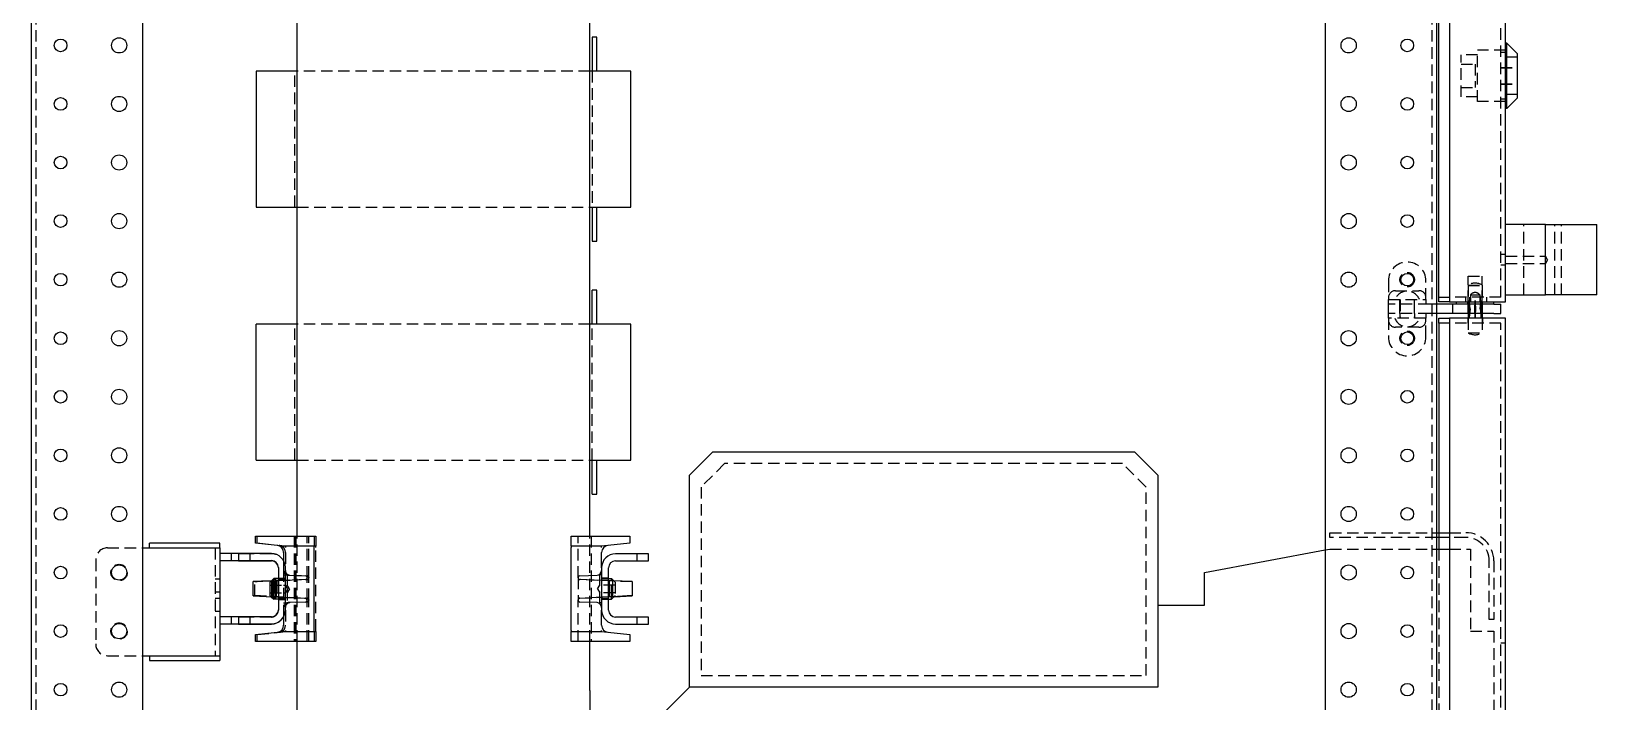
# Model space of a CAD drawing. Header units: millimetres. Extents: x -116965 to 323937, y 291661 to 566926.
# Drawn here: x -22581.3 to -22146.8, y 314759.7 to 314945.7 of the extents above; entities that cross this region are included whole.
import ezdxf

# ---------------------------------------------------------------- set-up
doc = ezdxf.new("R2010")
doc.units = ezdxf.units.MM
doc.linetypes.add('HIDDEN2', pattern=[4.7625, 3.175, -1.5875])
doc.layers.add('ALPHA', color=255, linetype='Continuous')
doc.layers.add('Pointille_Court', color=40, linetype='HIDDEN2', lineweight=25)

msp = doc.modelspace()

# ---------------------------------------------------------------- linework, layer by layer
at = {"layer": 'ALPHA'}
for p, q in [((-22581.298444, 315193.676475), (-22581.298444, 314413.676475)), ((-22550.423444, 315193.676475), (-22550.423444, 314413.676475)), ((-22222.173444, 315193.676475), (-22222.173444, 314413.676475)), ((-22191.298444, 315193.676475), (-22191.298444, 314413.676475)), ((-22187.723444, 314996.076475), (-22187.723444, 314870.626475)), ((-22172.123444, 314870.626475), (-22172.123444, 314996.076475)), ((-22190.648444, 314871.926475), (-22190.648444, 314994.776475)), ((-22507.523444, 314805.626475), (-22507.523444, 314988.601475)), ((-22426.273444, 314805.626475), (-22426.273444, 314988.601475)), ((-22425.623444, 314944.076475), (-22425.623444, 314934.651475)), ((-22424.323444, 314944.076475), (-22425.623444, 314944.076475)), ((-22424.323444, 314934.651475), (-22424.323444, 314944.076475)), ((-22171.798444, 314942.451475), (-22172.123444, 314942.451475)), ((-22168.873444, 314939.526475), (-22171.798444, 314942.451475)), ((-22171.798444, 314924.251475), (-22171.798444, 314942.451475)), ((-22168.873444, 314939.526475), (-22168.873444, 314927.176475)), ((-22507.523444, 314934.651475), (-22518.898444, 314934.651475)), ((-22518.898444, 314934.651475), (-22518.898444, 314896.951475)), ((-22414.898444, 314934.651475), (-22426.273444, 314934.651475)), ((-22414.898444, 314896.951475), (-22414.898444, 314934.651475)), ((-22168.873444, 314927.176475), (-22171.798444, 314924.251475)), ((-22171.798444, 314924.251475), (-22172.123444, 314924.251475)), ((-22518.898444, 314896.951475), (-22507.523444, 314896.951475)), ((-22426.273444, 314896.951475), (-22414.898444, 314896.951475)), ((-22425.623444, 314896.951475), (-22425.623444, 314887.526475)), ((-22424.323444, 314887.526475), (-22424.323444, 314896.951475)), ((-22161.073444, 314892.076475), (-22172.123444, 314892.076475)), ((-22161.073444, 314872.576475), (-22161.073444, 314892.076475)), ((-22161.073444, 314892.076475), (-22146.833115, 314892.076475)), ((-22146.833115, 314872.576475), (-22146.833115, 314892.076475)), ((-22425.623444, 314887.526475), (-22424.323444, 314887.526475)), ((-22425.623444, 314864.451475), (-22425.623444, 314873.876475)), ((-22424.323444, 314873.876475), (-22425.623444, 314873.876475)), ((-22424.323444, 314864.451475), (-22424.323444, 314873.876475)), ((-22190.648444, 314870.626475), (-22190.648444, 314871.926475)), ((-22190.648444, 314871.926475), (-22187.723444, 314871.926475)), ((-22187.723444, 314870.626475), (-22190.648444, 314870.626475)), ((-22187.723444, 314870.626475), (-22172.123444, 314870.626475)), ((-22185.773444, 314869.976475), (-22185.773444, 314870.626475)), ((-22175.373444, 314869.976475), (-22175.373444, 314870.626475)), ((-22172.123444, 314872.576475), (-22161.073444, 314872.576475)), ((-22146.833115, 314872.576475), (-22161.073444, 314872.576475)), ((-22186.748444, 314869.976475), (-22191.298444, 314869.976475)), ((-22186.748444, 314867.376475), (-22191.298444, 314867.376475)), ((-22190.648444, 314864.776475), (-22190.648444, 314866.076475)), ((-22190.648444, 314866.076475), (-22187.723444, 314866.076475)), ((-22172.123444, 314866.076475), (-22187.723444, 314866.076475)), ((-22187.723444, 314866.076475), (-22187.723444, 314480.626475)), ((-22186.748444, 314867.376475), (-22186.748444, 314869.976475)), ((-22175.373444, 314869.976475), (-22186.748444, 314869.976475)), ((-22175.373444, 314867.376475), (-22186.748444, 314867.376475)), ((-22182.523444, 314867.376475), (-22182.523444, 314866.076475)), ((-22178.623444, 314867.376475), (-22178.623444, 314866.076475)), ((-22175.373444, 314869.976475), (-22173.423444, 314869.976475)), ((-22175.373444, 314867.376475), (-22173.423444, 314867.376475)), ((-22173.423444, 314867.376475), (-22173.423444, 314869.976475)), ((-22172.123444, 314480.626475), (-22172.123444, 314866.076475)), ((-22518.898444, 314826.751475), (-22518.898444, 314864.451475)), ((-22507.523444, 314864.451475), (-22518.898444, 314864.451475)), ((-22414.898444, 314864.451475), (-22426.273444, 314864.451475)), ((-22414.898444, 314826.751475), (-22414.898444, 314864.451475)), ((-22190.648444, 314864.776475), (-22190.648444, 314806.601475)), ((-22187.723444, 314864.776475), (-22190.648444, 314864.776475)), ((-22518.898444, 314826.751475), (-22507.523444, 314826.751475)), ((-22426.273444, 314826.751475), (-22414.898444, 314826.751475)), ((-22425.623444, 314817.326475), (-22425.623444, 314826.751475)), ((-22424.323444, 314817.326475), (-22424.323444, 314826.751475)), ((-22398.648444, 314822.526475), (-22392.148444, 314829.026475)), ((-22392.148444, 314829.026475), (-22275.148444, 314829.026475)), ((-22275.148444, 314829.026475), (-22268.648444, 314822.526475)), ((-22398.648444, 314763.701475), (-22398.648444, 314822.526475)), ((-22268.648444, 314822.526475), (-22268.648444, 314763.701475)), ((-22425.623444, 314817.326475), (-22424.323444, 314817.326475)), ((-22519.060944, 314805.626475), (-22502.810944, 314805.626475)), ((-22519.060944, 314803.676475), (-22519.060944, 314805.626475)), ((-22502.810944, 314805.626475), (-22502.810944, 314802.857475)), ((-22431.473444, 314802.857475), (-22431.473444, 314805.626475)), ((-22431.473444, 314805.626475), (-22415.223444, 314805.626475)), ((-22415.223444, 314805.626475), (-22415.223444, 314803.676475)), ((-22191.298444, 314806.601475), (-22187.723444, 314806.601475)), ((-22187.723444, 314805.301475), (-22191.298444, 314805.301475)), ((-22190.648444, 314805.301475), (-22190.648444, 314802.051475)), ((-22550.423444, 314802.376475), (-22528.973444, 314802.376475)), ((-22548.473444, 314802.376475), (-22548.473444, 314803.676475)), ((-22528.973444, 314803.676475), (-22548.473444, 314803.676475)), ((-22528.973444, 314802.376475), (-22528.973444, 314803.676475)), ((-22528.973444, 314802.376475), (-22528.973444, 314772.476475)), ((-22525.723444, 314800.816475), (-22528.973444, 314800.816475)), ((-22525.723444, 314798.866475), (-22525.723444, 314800.816475)), ((-22514.673444, 314800.816475), (-22525.723444, 314800.816475)), ((-22511.260944, 314802.856662), (-22519.060944, 314803.676475)), ((-22502.810944, 314802.857475), (-22511.260944, 314802.857475)), ((-22511.260944, 314802.857475), (-22511.260944, 314802.856662)), ((-22511.260944, 314802.856662), (-22511.260944, 314802.532475)), ((-22511.260944, 314801.100874), (-22511.260944, 314798.804554)), ((-22502.810944, 314802.532475), (-22502.810944, 314802.857475)), ((-22502.810944, 314779.470475), (-22502.810944, 314802.532475)), ((-22423.023444, 314802.857475), (-22431.473444, 314802.857475)), ((-22431.473444, 314802.857475), (-22431.473444, 314802.532475)), ((-22431.473444, 314779.470475), (-22431.473444, 314802.532475)), ((-22415.223444, 314803.676475), (-22423.023444, 314802.856662)), ((-22423.023444, 314802.856662), (-22423.023444, 314802.857475)), ((-22423.023444, 314802.532475), (-22423.023444, 314802.856662)), ((-22423.023444, 314796.851475), (-22423.023444, 314801.100874)), ((-22413.273444, 314800.751475), (-22419.123444, 314800.751475)), ((-22413.273444, 314800.751475), (-22413.273444, 314798.801475)), ((-22410.023444, 314800.751475), (-22413.273444, 314800.751475)), ((-22410.023444, 314798.801475), (-22410.023444, 314800.751475)), ((-22255.648444, 314795.551475), (-22222.173444, 314801.808484)), ((-22191.298444, 314802.051475), (-22187.723444, 314802.051475)), ((-22528.973444, 314798.866475), (-22525.723444, 314798.866475)), ((-22525.723444, 314798.866475), (-22514.673444, 314798.866475)), ((-22523.773444, 314798.866475), (-22523.773444, 314798.801475)), ((-22523.773444, 314798.801475), (-22520.523444, 314798.801475)), ((-22520.523444, 314798.801475), (-22520.523444, 314798.866475)), ((-22520.523444, 314798.801475), (-22514.673444, 314798.801475)), ((-22512.723444, 314796.916475), (-22512.723444, 314785.216475)), ((-22510.773444, 314785.216475), (-22510.773444, 314796.916475)), ((-22423.023444, 314796.851475), (-22423.023444, 314785.151475)), ((-22421.073444, 314785.151475), (-22421.073444, 314796.851475)), ((-22419.123444, 314798.801475), (-22413.273444, 314798.801475)), ((-22413.273444, 314798.801475), (-22410.023444, 314798.801475)), ((-22514.630483, 314793.254435), (-22519.710944, 314793.075793)), ((-22514.315944, 314793.18604), (-22519.710944, 314792.951475)), ((-22519.710944, 314792.951475), (-22519.710944, 314793.075793)), ((-22519.710944, 314789.051475), (-22519.710944, 314792.951475)), ((-22514.716285, 314793.168634), (-22514.023444, 314793.861475)), ((-22513.340944, 314793.228431), (-22514.315944, 314793.18604)), ((-22514.315944, 314793.18604), (-22514.315944, 314788.816909)), ((-22512.723444, 314793.861475), (-22514.023444, 314793.861475)), ((-22514.023444, 314793.861475), (-22514.023444, 314793.198757)), ((-22512.723444, 314793.255279), (-22513.340944, 314793.228431)), ((-22513.340944, 314793.228431), (-22513.340944, 314788.774518)), ((-22505.227268, 314793.5812), (-22510.773444, 314793.340062)), ((-22510.006313, 314794.811647), (-22505.23143, 314794.644904)), ((-22504.760944, 314794.157701), (-22504.760944, 314794.06824)), ((-22429.523444, 314794.072134), (-22429.523444, 314794.157701)), ((-22423.023444, 314793.372917), (-22429.053075, 314793.584935)), ((-22429.052957, 314794.644904), (-22424.278074, 314794.811647)), ((-22421.073444, 314793.861475), (-22420.260944, 314793.861475)), ((-22420.943444, 314793.299779), (-22421.073444, 314793.30435)), ((-22420.943444, 314793.299779), (-22420.943444, 314788.883735)), ((-22419.968444, 314793.265495), (-22420.943444, 314793.299779)), ((-22419.653904, 314793.254435), (-22420.260944, 314793.861475)), ((-22420.260944, 314793.275781), (-22420.260944, 314793.861475)), ((-22414.573444, 314793.075793), (-22419.968444, 314793.265495)), ((-22419.968444, 314793.265495), (-22419.968444, 314788.938538)), ((-22414.573444, 314793.075793), (-22414.573444, 314789.241777)), ((-22255.648444, 314786.451475), (-22255.648444, 314795.551475)), ((-22519.710944, 314789.051475), (-22514.315944, 314788.816909)), ((-22514.716285, 314788.834316), (-22514.023444, 314788.141475)), ((-22514.315944, 314788.816909), (-22513.340944, 314788.774518)), ((-22514.023444, 314788.804192), (-22514.023444, 314788.141475)), ((-22512.723444, 314788.141475), (-22514.023444, 314788.141475)), ((-22513.340944, 314788.774518), (-22512.723444, 314788.74767)), ((-22510.773444, 314788.662888), (-22505.227268, 314788.42175)), ((-22504.760944, 314787.93471), (-22504.760944, 314787.845248)), ((-22429.523444, 314787.845248), (-22429.523444, 314787.940606)), ((-22429.063302, 314788.427338), (-22423.023444, 314788.766824)), ((-22421.073444, 314788.876428), (-22420.943444, 314788.883735)), ((-22421.073444, 314788.141475), (-22420.260944, 314788.141475)), ((-22420.943444, 314788.883735), (-22419.968444, 314788.938538)), ((-22419.433831, 314788.968587), (-22420.260944, 314788.141475)), ((-22420.260944, 314788.141475), (-22420.260944, 314788.922097)), ((-22419.968444, 314788.938538), (-22414.573444, 314789.241777)), ((-22419.568103, 314788.834316), (-22414.573444, 314789.051475)), ((-22414.573444, 314789.241777), (-22414.573444, 314789.051475)), ((-22525.723444, 314783.266475), (-22528.973444, 314783.266475)), ((-22525.723444, 314781.316475), (-22525.723444, 314783.266475)), ((-22514.673444, 314783.266475), (-22525.723444, 314783.266475)), ((-22511.260944, 314783.263395), (-22511.260944, 314780.902076)), ((-22510.773444, 314785.151475), (-22510.773444, 314785.216475)), ((-22505.23143, 314787.358045), (-22510.006313, 314787.191302)), ((-22424.278074, 314787.191302), (-22429.052957, 314787.358045)), ((-22423.023444, 314780.902076), (-22423.023444, 314785.151475)), ((-22413.273444, 314783.201475), (-22419.123444, 314783.201475)), ((-22413.273444, 314783.201475), (-22413.273444, 314781.251475)), ((-22410.023444, 314783.201475), (-22413.273444, 314783.201475)), ((-22410.023444, 314781.251475), (-22410.023444, 314783.201475)), ((-22268.648444, 314786.451475), (-22255.648444, 314786.451475)), ((-22528.973444, 314781.316475), (-22525.723444, 314781.316475)), ((-22525.723444, 314781.316475), (-22514.673444, 314781.316475)), ((-22523.773444, 314781.316475), (-22523.773444, 314781.251475)), ((-22523.773444, 314781.251475), (-22520.523444, 314781.251475)), ((-22520.523444, 314781.251475), (-22520.523444, 314781.316475)), ((-22520.523444, 314781.251475), (-22514.673444, 314781.251475)), ((-22519.060944, 314778.326475), (-22511.260944, 314779.146288)), ((-22511.260944, 314779.470475), (-22511.260944, 314779.146288)), ((-22511.260944, 314779.146288), (-22511.260944, 314779.145475)), ((-22511.260944, 314779.145475), (-22502.810944, 314779.145475)), ((-22502.810944, 314779.145475), (-22502.810944, 314779.470475)), ((-22502.810944, 314779.145475), (-22502.810944, 314776.376475)), ((-22431.473444, 314779.470475), (-22431.473444, 314779.145475)), ((-22431.473444, 314776.376475), (-22431.473444, 314779.145475)), ((-22431.473444, 314779.145475), (-22423.023444, 314779.145475)), ((-22423.023444, 314779.146288), (-22423.023444, 314779.470475)), ((-22423.023444, 314779.145475), (-22423.023444, 314779.146288)), ((-22423.023444, 314779.146288), (-22415.223444, 314778.326475)), ((-22419.123444, 314781.251475), (-22413.273444, 314781.251475)), ((-22413.273444, 314781.251475), (-22410.023444, 314781.251475)), ((-22519.060944, 314776.376475), (-22519.060944, 314778.326475)), ((-22502.810944, 314776.376475), (-22519.060944, 314776.376475)), ((-22507.523444, 314762.84196), (-22507.523444, 314776.376475)), ((-22415.223444, 314776.376475), (-22431.473444, 314776.376475)), ((-22426.273444, 314762.84196), (-22426.273444, 314776.376475)), ((-22415.223444, 314778.326475), (-22415.223444, 314776.376475)), ((-22550.423444, 314772.476475), (-22528.973444, 314772.476475)), ((-22548.473444, 314772.476475), (-22548.473444, 314771.176475)), ((-22548.473444, 314771.176475), (-22528.973444, 314771.176475)), ((-22528.973444, 314772.476475), (-22528.973444, 314771.176475)), ((-22507.523444, 314757.096717), (-22507.523444, 314762.84196)), ((-22426.273444, 314762.84196), (-22426.273444, 314757.096717)), ((-22405.148444, 314757.201475), (-22398.648444, 314763.701475)), ((-22268.648444, 314763.701475), (-22398.648444, 314763.701475))]:
    msp.add_line(p, q, dxfattribs=at)
for centre, radius in [((-22573.173444, 314941.801475), 1.755), ((-22556.923444, 314941.801475), 2.1125), ((-22215.673444, 314941.801475), 2.1125), ((-22199.423444, 314941.801475), 1.755), ((-22573.173444, 314925.551475), 1.755), ((-22556.923444, 314925.551475), 2.1125), ((-22215.673444, 314925.551475), 2.1125), ((-22199.423444, 314925.551475), 1.755), ((-22573.173444, 314909.301475), 1.755), ((-22556.923444, 314909.301475), 2.1125), ((-22215.673444, 314909.301475), 2.1125), ((-22199.423444, 314909.301475), 1.755), ((-22573.173444, 314893.051475), 1.755), ((-22556.923444, 314893.051475), 2.1125), ((-22215.673444, 314893.051475), 2.1125), ((-22199.423444, 314893.051475), 1.755), ((-22556.923444, 314876.801475), 2.1125), ((-22215.673444, 314876.801475), 2.1125), ((-22573.173444, 314876.801475), 1.755), ((-22199.423444, 314876.801475), 1.755), ((-22573.173444, 314860.551475), 1.755), ((-22556.923444, 314860.551475), 2.1125), ((-22215.673444, 314860.551475), 2.1125), ((-22199.423444, 314860.551475), 1.755), ((-22573.173444, 314844.301475), 1.755), ((-22556.923444, 314844.301475), 2.1125), ((-22215.673444, 314844.301475), 2.1125), ((-22199.423444, 314844.301475), 1.755), ((-22573.173444, 314828.051475), 1.755), ((-22556.923444, 314828.051475), 2.1125), ((-22215.673444, 314828.051475), 2.1125), ((-22199.423444, 314828.051475), 1.755), ((-22556.923444, 314811.801475), 2.1125), ((-22215.673444, 314811.801475), 2.1125), ((-22573.173444, 314811.801475), 1.755), ((-22199.423444, 314811.801475), 1.755), ((-22573.173444, 314795.551475), 1.755), ((-22556.923444, 314795.551475), 2.1125), ((-22215.673444, 314795.551475), 2.1125), ((-22199.423444, 314795.551475), 1.755), ((-22573.173444, 314779.301475), 1.755), ((-22556.923444, 314779.301475), 2.1125), ((-22215.673444, 314779.301475), 2.1125), ((-22199.423444, 314779.301475), 1.755), ((-22573.173444, 314763.051475), 1.755), ((-22556.923444, 314763.051475), 2.1125), ((-22215.673444, 314763.051475), 2.1125), ((-22199.423444, 314763.051475), 1.755)]:
    msp.add_circle(centre, radius, dxfattribs=at)
for centre, radius, start, end in [((-22514.673444, 314796.916475), 3.9, 0, 90), ((-22513.210944, 314801.100874), 1.95, 0, 84), ((-22421.073444, 314801.100874), 1.95, 96, 180), ((-22419.123444, 314796.851475), 3.9, 90, 180), ((-22514.673444, 314796.916475), 1.95, 0, 90), ((-22514.673444, 314796.851475), 1.95, 0, 90), ((-22419.123444, 314796.851475), 1.95, 90, 180), ((-22509.960944, 314796.110855), 1.3, 231.31781254, 268), ((-22505.248444, 314794.157701), 0.4875, 0, 88), ((-22505.248444, 314794.06824), 0.4875, 272.48955292, 0), ((-22429.035944, 314794.157701), 0.4875, 92, 180), ((-22429.035944, 314794.072134), 0.4875, 180, 267.98615763), ((-22424.323444, 314796.110855), 1.3, 272, 0), ((-22505.248444, 314787.845248), 0.4875, 272, 0), ((-22505.248444, 314787.93471), 0.4875, 0, 87.51044708), ((-22429.035944, 314787.940606), 0.4875, 93.21706885, 180), ((-22429.035944, 314787.845248), 0.4875, 180, 268), ((-22514.673444, 314785.216475), 1.95, 270, 0), ((-22514.673444, 314785.216475), 3.9, 270, 0), ((-22514.673444, 314785.151475), 3.9, 270, 0), ((-22509.960944, 314785.892094), 1.3, 92, 128.68218746), ((-22424.323444, 314785.892094), 1.3, 0, 88), ((-22419.123444, 314785.151475), 3.9, 180, 270), ((-22419.123444, 314785.151475), 1.95, 180, 270), ((-22513.210944, 314780.902076), 1.95, 276, 0), ((-22421.073444, 314780.902076), 1.95, 180, 264)]:
    msp.add_arc(centre, radius, start, end, dxfattribs=at)
for major_axis, ratio, start_param, end_param in [((0.162431, 24.917985), 0.0779847629, 2.1257914248, 2.1777898095), ((-1.765627, -24.917919), 0.0332164699, 5.2692293627, 5.3212277474), ((1.765627, -24.917919), 0.0332164699, 0.9619575598, 1.0139559445), ((-0.162431, 24.917985), 0.0779847629, 4.1053954977, 4.1573938823)]:
    msp.add_ellipse((-22180.573444, 314880.49597), major_axis=major_axis, ratio=ratio, start_param=start_param, end_param=end_param, dxfattribs=at)
at = {"layer": 'Pointille_Court'}
for p, q in [((-22579.998444, 315193.676475), (-22579.998444, 314413.676475)), ((-22192.598444, 315193.676475), (-22192.598444, 314413.676475)), ((-22173.423444, 314871.926475), (-22173.423444, 314994.776475)), ((-22172.123444, 314940.501475), (-22179.923444, 314940.501475)), ((-22179.923444, 314926.201475), (-22179.923444, 314940.501475)), ((-22172.123444, 314939.851475), (-22173.423444, 314939.851475)), ((-22179.923444, 314939.201475), (-22184.473444, 314939.201475)), ((-22184.473444, 314927.501475), (-22184.473444, 314939.201475)), ((-22184.473444, 314936.601475), (-22180.573444, 314936.601475)), ((-22180.573444, 314936.601475), (-22180.573444, 314930.101475)), ((-22168.873444, 314938.551475), (-22173.423444, 314938.551475)), ((-22173.423444, 314935.659908), (-22168.873444, 314935.659908)), ((-22173.423444, 314935.592543), (-22168.873444, 314935.592543)), ((-22508.173444, 314896.951475), (-22508.173444, 314934.651475)), ((-22426.273444, 314934.651475), (-22507.523444, 314934.651475)), ((-22425.623444, 314934.651475), (-22425.623444, 314896.951475)), ((-22173.423444, 314931.110407), (-22168.873444, 314931.110407)), ((-22173.423444, 314931.043042), (-22168.873444, 314931.043042)), ((-22184.473444, 314930.101475), (-22180.573444, 314930.101475)), ((-22179.923444, 314927.501475), (-22184.473444, 314927.501475)), ((-22168.873444, 314928.151475), (-22173.423444, 314928.151475)), ((-22172.123444, 314926.851475), (-22173.423444, 314926.851475)), ((-22172.123444, 314926.201475), (-22179.923444, 314926.201475)), ((-22507.523444, 314896.951475), (-22426.273444, 314896.951475)), ((-22167.052848, 314872.576475), (-22167.052848, 314892.076475)), ((-22158.453231, 314872.576475), (-22158.453231, 314892.076475)), ((-22156.583115, 314872.576475), (-22156.583115, 314892.076475)), ((-22172.123444, 314883.788975), (-22173.423444, 314883.788975)), ((-22172.123444, 314883.366475), (-22161.073444, 314883.366475)), ((-22160.448549, 314882.326475), (-22161.073444, 314883.366475)), ((-22172.123444, 314880.863975), (-22173.423444, 314880.863975)), ((-22172.123444, 314881.286475), (-22161.073444, 314881.286475)), ((-22160.448549, 314882.326475), (-22161.073444, 314881.286475)), ((-22204.623444, 314876.476475), (-22204.623444, 314871.276475)), ((-22194.223444, 314871.276475), (-22194.223444, 314876.476475)), ((-22182.523444, 314875.306475), (-22182.523444, 314867.376475)), ((-22182.523444, 314875.306475), (-22178.623444, 314875.306475)), ((-22182.490929, 314870.626475), (-22182.490929, 314877.776475)), ((-22182.490929, 314877.776475), (-22178.655929, 314877.776475)), ((-22182.490929, 314875.176475), (-22178.655929, 314875.176475)), ((-22178.655929, 314870.626475), (-22178.655929, 314877.776475)), ((-22178.623444, 314875.306475), (-22178.623444, 314867.376475)), ((-22204.623444, 314871.276475), (-22194.223444, 314871.276475)), ((-22204.623444, 314869.976475), (-22204.623444, 314871.276475)), ((-22202.673444, 314873.746475), (-22196.173444, 314873.746475)), ((-22201.438444, 314869.976475), (-22201.438444, 314871.276475)), ((-22201.373444, 314871.276475), (-22201.373444, 314866.076475)), ((-22197.473444, 314871.276475), (-22197.473444, 314866.076475)), ((-22197.408444, 314869.976475), (-22197.408444, 314871.276475)), ((-22194.223444, 314871.276475), (-22194.223444, 314869.976475)), ((-22173.423444, 314871.926475), (-22187.723444, 314871.926475)), ((-22183.173444, 314870.626475), (-22183.173444, 314871.926475)), ((-22182.588444, 314869.976475), (-22182.588444, 314870.626475)), ((-22181.978809, 314868.676475), (-22182.262193, 314871.059808)), ((-22182.035944, 314870.626475), (-22182.035944, 314871.926475)), ((-22181.873444, 314872.576475), (-22181.873444, 314870.626475)), ((-22181.873444, 314872.576475), (-22179.273444, 314872.576475)), ((-22180.573444, 314868.676475), (-22180.573444, 314871.059808)), ((-22179.273444, 314872.576475), (-22179.273444, 314870.626475)), ((-22179.168078, 314868.676475), (-22178.884694, 314871.059808)), ((-22179.110944, 314870.626475), (-22179.110944, 314871.926475)), ((-22178.558444, 314869.976475), (-22178.558444, 314870.626475)), ((-22177.323444, 314870.626475), (-22177.323444, 314871.926475)), ((-22204.623444, 314867.376475), (-22204.623444, 314869.976475)), ((-22193.248444, 314869.976475), (-22204.623444, 314869.976475)), ((-22193.248444, 314867.376475), (-22204.623444, 314867.376475)), ((-22204.623444, 314866.076475), (-22204.623444, 314867.376475)), ((-22204.623444, 314866.076475), (-22204.623444, 314860.876475)), ((-22194.223444, 314866.076475), (-22204.623444, 314866.076475)), ((-22201.438444, 314867.376475), (-22201.438444, 314869.976475)), ((-22201.438444, 314867.376475), (-22201.438444, 314866.076475)), ((-22197.408444, 314867.376475), (-22197.408444, 314869.976475)), ((-22197.408444, 314867.376475), (-22197.408444, 314866.076475)), ((-22194.223444, 314867.376475), (-22194.223444, 314866.076475)), ((-22194.223444, 314860.876475), (-22194.223444, 314866.076475)), ((-22191.298444, 314869.976475), (-22193.248444, 314869.976475)), ((-22191.298444, 314867.376475), (-22193.248444, 314867.376475)), ((-22182.588444, 314866.076475), (-22182.588444, 314864.776475)), ((-22182.523444, 314867.376475), (-22182.523444, 314869.976475)), ((-22182.523444, 314866.076475), (-22182.523444, 314862.046475)), ((-22181.978809, 314868.676475), (-22182.36233, 314868.719656)), ((-22182.36233, 314868.633293), (-22181.978809, 314868.676475)), ((-22182.360799, 314868.676475), (-22182.142321, 314868.676475)), ((-22181.978809, 314868.676475), (-22182.359256, 314868.719774)), ((-22181.978809, 314868.676475), (-22182.359256, 314868.633175)), ((-22181.978809, 314868.676475), (-22182.262193, 314866.293141)), ((-22182.144605, 314868.719774), (-22181.978809, 314868.676475)), ((-22182.144605, 314868.633175), (-22181.978809, 314868.676475)), ((-22181.978809, 314868.676475), (-22182.142321, 314868.676475)), ((-22182.14004, 314868.719656), (-22181.978809, 314868.676475)), ((-22181.978809, 314868.676475), (-22182.14004, 314868.633293)), ((-22180.795733, 314868.719656), (-22180.573444, 314868.676475)), ((-22180.573444, 314868.676475), (-22180.795733, 314868.633293)), ((-22180.573444, 314868.676475), (-22180.791921, 314868.676475)), ((-22180.788094, 314868.719774), (-22180.573444, 314868.676475)), ((-22180.788094, 314868.633175), (-22180.573444, 314868.676475)), ((-22180.573444, 314868.676475), (-22180.358793, 314868.719774)), ((-22180.573444, 314868.676475), (-22180.351154, 314868.719656)), ((-22180.573444, 314868.676475), (-22180.573444, 314866.293141)), ((-22180.354966, 314868.676475), (-22180.573444, 314868.676475)), ((-22180.351154, 314868.633293), (-22180.573444, 314868.676475)), ((-22180.573444, 314868.676475), (-22180.358793, 314868.633175)), ((-22179.168078, 314868.676475), (-22179.002282, 314868.719774)), ((-22178.787631, 314868.719774), (-22179.168078, 314868.676475)), ((-22178.784558, 314868.719656), (-22179.168078, 314868.676475)), ((-22179.168078, 314868.676475), (-22179.006847, 314868.719656)), ((-22179.168078, 314868.676475), (-22178.884694, 314866.293141)), ((-22179.004566, 314868.676475), (-22179.168078, 314868.676475)), ((-22178.787631, 314868.633175), (-22179.168078, 314868.676475)), ((-22179.168078, 314868.676475), (-22178.784558, 314868.633293)), ((-22179.006847, 314868.633293), (-22179.168078, 314868.676475)), ((-22179.168078, 314868.676475), (-22179.002282, 314868.633175)), ((-22179.004566, 314868.676475), (-22178.786088, 314868.676475)), ((-22178.623444, 314867.376475), (-22178.623444, 314869.976475)), ((-22178.623444, 314866.076475), (-22178.623444, 314862.046475)), ((-22178.558444, 314866.076475), (-22178.558444, 314864.776475)), ((-22508.173444, 314826.751475), (-22508.173444, 314864.451475)), ((-22426.273444, 314864.451475), (-22507.523444, 314864.451475)), ((-22425.623444, 314826.751475), (-22425.623444, 314864.451475)), ((-22196.173444, 314863.606475), (-22202.673444, 314863.606475)), ((-22173.423444, 314864.776475), (-22187.723444, 314864.776475)), ((-22182.523444, 314862.046475), (-22178.623444, 314862.046475)), ((-22173.423444, 314481.926475), (-22173.423444, 314864.776475)), ((-22507.523444, 314826.751475), (-22426.273444, 314826.751475)), ((-22388.898444, 314825.776475), (-22395.398444, 314819.276475)), ((-22278.398444, 314825.776475), (-22388.898444, 314825.776475)), ((-22271.898444, 314819.276475), (-22278.398444, 314825.776475)), ((-22395.398444, 314819.276475), (-22395.398444, 314766.951475)), ((-22271.898444, 314766.951475), (-22271.898444, 314819.276475)), ((-22518.573444, 314803.676475), (-22518.573444, 314805.626475)), ((-22508.335944, 314805.626475), (-22508.335944, 314776.376475)), ((-22508.010944, 314805.626475), (-22508.010944, 314776.376475)), ((-22507.848444, 314805.626475), (-22507.848444, 314776.376475)), ((-22507.523444, 314776.376475), (-22507.523444, 314805.626475)), ((-22504.760944, 314794.157701), (-22504.760944, 314805.626475)), ((-22504.273444, 314794.157701), (-22504.273444, 314805.626475)), ((-22502.810944, 314805.626475), (-22502.323444, 314805.626475)), ((-22502.323444, 314805.626475), (-22502.323444, 314802.857475)), ((-22429.523444, 314794.157701), (-22429.523444, 314805.626475)), ((-22426.273444, 314776.376475), (-22426.273444, 314805.626475)), ((-22425.948444, 314805.626475), (-22425.948444, 314776.376475)), ((-22220.873444, 314806.601475), (-22191.298444, 314806.601475)), ((-22220.873444, 314805.301475), (-22220.873444, 314806.601475)), ((-22191.298444, 314805.301475), (-22220.873444, 314805.301475)), ((-22190.648444, 314806.601475), (-22190.648444, 314805.301475)), ((-22187.723444, 314806.601475), (-22183.173444, 314806.601475)), ((-22183.173444, 314805.301475), (-22187.723444, 314805.301475)), ((-22560.173444, 314802.376475), (-22550.423444, 314802.376475)), ((-22530.273444, 314802.376475), (-22530.273444, 314772.476475)), ((-22523.773444, 314800.751475), (-22523.773444, 314798.866475)), ((-22520.523444, 314800.751475), (-22523.773444, 314800.751475)), ((-22520.523444, 314798.866475), (-22520.523444, 314800.751475)), ((-22514.673444, 314800.751475), (-22520.523444, 314800.751475)), ((-22510.773444, 314802.856662), (-22518.573444, 314803.676475)), ((-22510.773444, 314802.857475), (-22510.773444, 314802.856662)), ((-22510.773444, 314802.856662), (-22510.773444, 314802.532475)), ((-22510.773444, 314801.100874), (-22510.773444, 314796.916475)), ((-22502.323444, 314802.857475), (-22502.810944, 314802.857475)), ((-22502.323444, 314802.532475), (-22502.323444, 314802.857475)), ((-22502.323444, 314779.470475), (-22502.323444, 314802.532475)), ((-22222.173444, 314801.808484), (-22220.873444, 314802.051475)), ((-22220.873444, 314802.051475), (-22191.298444, 314802.051475)), ((-22190.648444, 314802.051475), (-22190.648444, 314543.676475)), ((-22187.723444, 314802.051475), (-22181.873444, 314802.051475)), ((-22181.873444, 314802.051475), (-22181.873444, 314779.301475)), ((-22563.423444, 314799.126475), (-22563.423444, 314775.726475)), ((-22511.260944, 314798.804554), (-22511.260944, 314796.110855)), ((-22176.673444, 314782.551475), (-22176.673444, 314798.801475)), ((-22175.373444, 314798.801475), (-22175.373444, 314782.551475)), ((-22528.973444, 314793.698975), (-22530.273444, 314793.698975)), ((-22504.743812, 314793.584935), (-22519.223444, 314793.075793)), ((-22513.828444, 314793.18604), (-22519.223444, 314792.951475)), ((-22519.223444, 314792.951475), (-22519.223444, 314793.075793)), ((-22519.223444, 314789.051475), (-22519.223444, 314792.951475)), ((-22514.998444, 314792.886475), (-22514.716285, 314793.168634)), ((-22514.998444, 314791.001475), (-22514.998444, 314792.886475)), ((-22514.998444, 314792.041475), (-22511.260944, 314792.041475)), ((-22505.231312, 314793.584935), (-22514.630483, 314793.254435)), ((-22514.510944, 314792.886475), (-22513.535944, 314793.861475)), ((-22514.510944, 314791.001475), (-22514.510944, 314792.886475)), ((-22514.315944, 314793.265495), (-22514.315944, 314793.18604)), ((-22514.023444, 314793.198757), (-22514.023444, 314791.001475)), ((-22513.828444, 314793.265495), (-22513.828444, 314793.18604)), ((-22512.853444, 314793.228431), (-22513.828444, 314793.18604)), ((-22513.828444, 314793.18604), (-22513.828444, 314788.816909)), ((-22513.535944, 314793.861475), (-22513.535944, 314791.001475)), ((-22513.340944, 314793.228431), (-22513.340944, 314793.299779)), ((-22504.739768, 314793.5812), (-22512.853444, 314793.228431)), ((-22512.853444, 314793.228431), (-22512.853444, 314793.299779)), ((-22512.853444, 314793.228431), (-22512.853444, 314788.774518)), ((-22512.723444, 314794.023975), (-22510.773444, 314794.023975)), ((-22512.723444, 314793.991475), (-22510.773444, 314793.991475)), ((-22512.723444, 314793.958975), (-22510.773444, 314793.958975)), ((-22512.723444, 314793.926475), (-22510.773444, 314793.926475)), ((-22511.260944, 314793.861475), (-22512.723444, 314793.861475)), ((-22512.723444, 314793.828975), (-22510.773444, 314793.828975)), ((-22512.723444, 314793.763975), (-22510.773444, 314793.763975)), ((-22510.773444, 314793.340062), (-22512.723444, 314793.255279)), ((-22511.260944, 314796.110855), (-22511.260944, 314785.892094)), ((-22511.260944, 314794.901475), (-22510.773444, 314794.901475)), ((-22510.773444, 314793.861475), (-22511.260944, 314793.861475)), ((-22511.260944, 314792.041475), (-22510.773444, 314792.041475)), ((-22510.773444, 314794.901475), (-22510.285944, 314794.901475)), ((-22510.148549, 314791.001475), (-22510.773444, 314792.041475)), ((-22510.285944, 314794.901475), (-22510.285944, 314791.001475)), ((-22509.661049, 314791.001475), (-22510.285944, 314792.041475)), ((-22509.518813, 314794.811647), (-22504.74393, 314794.644904)), ((-22504.760944, 314787.93471), (-22504.760944, 314794.06824)), ((-22504.273444, 314794.157701), (-22504.273444, 314794.06824)), ((-22504.273444, 314787.93471), (-22504.273444, 314794.06824)), ((-22429.523444, 314794.072134), (-22429.523444, 314787.940606)), ((-22414.573444, 314792.951475), (-22429.057119, 314793.5812)), ((-22424.135839, 314791.001475), (-22423.510944, 314792.041475)), ((-22423.023444, 314794.901475), (-22423.510944, 314794.901475)), ((-22423.510944, 314787.101475), (-22423.510944, 314794.901475)), ((-22421.073444, 314793.958975), (-22423.023444, 314793.958975)), ((-22421.073444, 314793.926475), (-22423.023444, 314793.926475)), ((-22423.023444, 314793.861475), (-22421.073444, 314793.861475)), ((-22421.073444, 314793.763975), (-22423.023444, 314793.763975)), ((-22421.073444, 314793.30435), (-22423.023444, 314793.372917)), ((-22419.285944, 314792.041475), (-22423.023444, 314792.041475)), ((-22420.260944, 314788.922097), (-22420.260944, 314793.275781)), ((-22419.285944, 314792.886475), (-22419.653904, 314793.254435)), ((-22419.285944, 314792.886475), (-22419.285944, 314789.116475)), ((-22528.973444, 314790.123975), (-22530.273444, 314790.123975)), ((-22528.973444, 314788.303975), (-22530.273444, 314788.303975)), ((-22519.710944, 314789.241777), (-22505.221086, 314788.427338)), ((-22519.223444, 314789.241777), (-22504.733586, 314788.427338)), ((-22519.223444, 314789.051475), (-22513.828444, 314788.816909)), ((-22514.998444, 314789.116475), (-22514.998444, 314791.001475)), ((-22514.998444, 314789.961475), (-22511.260944, 314789.961475)), ((-22514.998444, 314789.116475), (-22514.716285, 314788.834316)), ((-22514.510944, 314789.116475), (-22514.510944, 314791.001475)), ((-22514.510944, 314789.116475), (-22513.535944, 314788.141475)), ((-22514.023444, 314791.001475), (-22514.023444, 314788.804192)), ((-22513.828444, 314788.816909), (-22512.853444, 314788.774518)), ((-22513.535944, 314791.001475), (-22513.535944, 314788.141475)), ((-22512.853444, 314788.774518), (-22504.739768, 314788.42175)), ((-22512.723444, 314788.74767), (-22510.773444, 314788.662888)), ((-22512.723444, 314788.303975), (-22510.773444, 314788.303975)), ((-22512.723444, 314788.238975), (-22510.773444, 314788.238975)), ((-22512.723444, 314788.141475), (-22510.773444, 314788.141475)), ((-22512.723444, 314788.108975), (-22510.773444, 314788.108975)), ((-22512.723444, 314788.076475), (-22510.773444, 314788.076475)), ((-22512.723444, 314788.043975), (-22510.773444, 314788.043975)), ((-22511.260944, 314789.961475), (-22510.773444, 314789.961475)), ((-22510.148549, 314791.001475), (-22510.773444, 314789.961475)), ((-22509.661049, 314791.001475), (-22510.285944, 314789.961475)), ((-22510.285944, 314791.001475), (-22510.285944, 314787.101475)), ((-22504.760944, 314776.376475), (-22504.760944, 314787.845248)), ((-22504.273444, 314787.93471), (-22504.273444, 314787.845248)), ((-22504.273444, 314776.376475), (-22504.273444, 314787.845248)), ((-22429.523444, 314776.376475), (-22429.523444, 314787.845248)), ((-22429.057119, 314788.42175), (-22419.568103, 314788.834316)), ((-22424.135839, 314791.001475), (-22423.510944, 314789.961475)), ((-22419.285944, 314789.961475), (-22423.023444, 314789.961475)), ((-22423.023444, 314788.766824), (-22421.073444, 314788.876428)), ((-22421.073444, 314788.238975), (-22423.023444, 314788.238975)), ((-22423.023444, 314788.141475), (-22421.073444, 314788.141475)), ((-22421.073444, 314788.076475), (-22423.023444, 314788.076475)), ((-22421.073444, 314788.043975), (-22423.023444, 314788.043975)), ((-22420.943444, 314788.883735), (-22420.943444, 314788.774518)), ((-22419.968444, 314788.938538), (-22419.968444, 314788.816909)), ((-22419.285944, 314789.116475), (-22419.433831, 314788.968587)), ((-22528.973444, 314784.728975), (-22530.273444, 314784.728975)), ((-22523.773444, 314783.201475), (-22523.773444, 314781.316475)), ((-22520.523444, 314783.201475), (-22523.773444, 314783.201475)), ((-22520.523444, 314781.316475), (-22520.523444, 314783.201475)), ((-22514.673444, 314783.201475), (-22520.523444, 314783.201475)), ((-22512.723444, 314785.216475), (-22512.723444, 314785.151475)), ((-22511.260944, 314787.101475), (-22510.773444, 314787.101475)), ((-22511.260944, 314785.892094), (-22511.260944, 314783.263395)), ((-22510.773444, 314787.101475), (-22510.285944, 314787.101475)), ((-22510.773444, 314785.151475), (-22510.773444, 314780.902076)), ((-22504.74393, 314787.358045), (-22509.518813, 314787.191302)), ((-22423.023444, 314787.101475), (-22423.510944, 314787.101475)), ((-22518.573444, 314778.326475), (-22510.773444, 314779.146288)), ((-22510.773444, 314779.470475), (-22510.773444, 314779.146288)), ((-22510.773444, 314779.146288), (-22510.773444, 314779.145475)), ((-22502.810944, 314779.145475), (-22502.323444, 314779.145475)), ((-22502.323444, 314779.145475), (-22502.323444, 314779.470475)), ((-22502.323444, 314779.145475), (-22502.323444, 314776.376475)), ((-22181.873444, 314779.301475), (-22175.373444, 314779.301475)), ((-22175.373444, 314782.551475), (-22176.673444, 314782.551475)), ((-22175.373444, 314779.301475), (-22175.373444, 314543.676475)), ((-22518.573444, 314776.376475), (-22518.573444, 314778.326475)), ((-22502.323444, 314776.376475), (-22502.810944, 314776.376475)), ((-22173.423444, 314776.051475), (-22172.123444, 314776.051475)), ((-22560.173444, 314772.476475), (-22550.423444, 314772.476475)), ((-22395.398444, 314766.951475), (-22271.898444, 314766.951475))]:
    msp.add_line(p, q, dxfattribs=at)
for centre, radius in [((-22199.423444, 314876.801475), 2.015), ((-22199.423444, 314860.551475), 2.015), ((-22556.923444, 314795.551475), 2.275), ((-22556.923444, 314779.301475), 2.275)]:
    msp.add_circle(centre, radius, dxfattribs=at)
for centre, radius, start, end in [((-22199.423444, 314876.476475), 5.2, 0, 180), ((-22180.573444, 314871.910225), 3.91625, 60.13716564, 119.86283436), ((-22202.673444, 314871.796475), 1.95, 90, 180), ((-22199.423444, 314869.958193), 3.658281, 21.12202138, 158.87797862), ((-22196.173444, 314871.796475), 1.95, 0, 90), ((-22180.573444, 314871.601475), 1.625, 36.86989764, 143.13010236), ((-22199.423444, 314867.394756), 3.658281, 201.12202138, 338.87797862), ((-22202.673444, 314865.556475), 1.95, 180, 270), ((-22196.173444, 314865.556475), 1.95, 270, 0), ((-22180.573444, 314865.442725), 3.91625, 240.13716564, 299.86283436), ((-22199.423444, 314860.876475), 5.2, 180, 0), ((-22183.173444, 314798.801475), 7.8, 0, 90), ((-22183.173444, 314798.801475), 6.5, 0, 90), ((-22560.173444, 314799.126475), 3.25, 90, 180), ((-22514.673444, 314796.851475), 3.9, 0, 90), ((-22512.723444, 314801.100874), 1.95, 0, 84), ((-22509.960944, 314796.110855), 1.3, 180, 231.31781254), ((-22509.473444, 314796.110855), 1.3, 180, 268), ((-22505.248444, 314794.072134), 0.4875, 272.01384237, 0), ((-22504.760944, 314794.157701), 0.4875, 0, 88), ((-22504.760944, 314794.072134), 0.4875, 272.01384237, 0), ((-22504.760944, 314794.06824), 0.4875, 272.48955292, 0), ((-22429.035944, 314794.06824), 0.4875, 180, 267.51044708), ((-22505.248444, 314787.940606), 0.4875, 0, 86.78293115), ((-22504.760944, 314787.845248), 0.4875, 272, 0), ((-22504.760944, 314787.93471), 0.4875, 0, 87.51044708), ((-22504.760944, 314787.940606), 0.4875, 0, 86.78293115), ((-22429.035944, 314787.93471), 0.4875, 92.48955292, 180), ((-22514.673444, 314785.151475), 1.95, 270, 0), ((-22509.960944, 314785.892094), 1.3, 128.68218746, 180), ((-22509.473444, 314785.892094), 1.3, 92, 180), ((-22512.723444, 314780.902076), 1.95, 276, 0), ((-22560.173444, 314775.726475), 3.25, 180, 270)]:
    msp.add_arc(centre, radius, start, end, dxfattribs=at)
for centre, major_axis, ratio, start_param, end_param in [((-22180.573444, 314856.856979), (0.162431, -24.917985), 0.0779847629, 4.1053954977, 4.2156962226), ((-22180.573444, 314856.856979), (-1.765627, 24.917919), 0.0332164699, 0.9619575598, 1.0722582847), ((-22180.573444, 314856.856979), (1.605405, 24.917886), 0.0444209743, 0.9671731361, 1.077473861), ((-22180.573444, 314856.856979), (-1.605405, 24.917886), 0.0444209743, 5.2057114462, 5.3160121711), ((-22180.573444, 314856.856979), (1.765627, 24.917919), 0.0332164699, 5.2109270225, 5.3212277474), ((-22180.573444, 314856.856979), (-0.162431, -24.917985), 0.0779847629, 2.0674890846, 2.1777898095), ((-22180.573444, 314868.453673), (-1.949936, 0.232934), 0.0676868882, 5.8779727804, 5.8819151496), ((-22180.573444, 314880.49597), (0.162431, 24.917985), 0.0779847629, 2.0635467155, 2.0655141579), ((-22180.573444, 314856.856979), (0.162431, -24.917985), 0.0779847629, 4.2176711493, 4.2196385917), ((-22180.573444, 314868.899276), (1.949936, 0.232934), 0.0676868882, 3.5428628112, 3.5468051803), ((-22180.573444, 314880.49597), (0.162431, 24.917985), 0.0779847629, 2.0674890846, 2.1257914248), ((-22180.573444, 314880.49597), (-1.765627, -24.917919), 0.0332164699, 5.2109270225, 5.2692293627), ((-22180.573444, 314868.453673), (-1.949936, 0.232934), 0.0676868882, 5.6534289616, 5.6573713307), ((-22180.573444, 314868.899276), (1.949936, 0.232934), 0.0676868882, 3.7674066301, 3.7713489992), ((-22180.573444, 314880.49597), (-1.765627, -24.917919), 0.0332164699, 5.2069846534, 5.2089520958), ((-22180.573444, 314856.856979), (-1.765627, 24.917919), 0.0332164699, 1.0742332114, 1.0762006538), ((-22180.573444, 314868.453673), (-1.95, 0), 0.1372965938, 4.8226897053, 4.8266320744), ((-22180.573444, 314880.49597), (1.605405, -24.917886), 0.0444209743, 5.2017690771, 5.2037365195), ((-22180.573444, 314856.856979), (1.605405, 24.917886), 0.0444209743, 1.0794487877, 1.0814162301), ((-22180.573444, 314868.899276), (1.95, 0), 0.1372965938, 4.5981458864, 4.6020882555), ((-22180.573444, 314880.49597), (1.605405, -24.917886), 0.0444209743, 5.2057114462, 5.3160121711), ((-22180.573444, 314880.49597), (-1.605405, -24.917886), 0.0444209743, 0.9671731361, 1.077473861), ((-22180.573444, 314868.453673), (-1.95, 0), 0.1372965938, 4.5981458864, 4.6020882555), ((-22180.573444, 314868.899276), (1.95, 0), 0.1372965938, 4.8226897053, 4.8266320744), ((-22180.573444, 314880.49597), (-1.605405, -24.917886), 0.0444209743, 1.0794487877, 1.0814162301), ((-22180.573444, 314856.856979), (-1.605405, 24.917886), 0.0444209743, 5.2017690771, 5.2037365195), ((-22180.573444, 314868.453673), (-1.949936, -0.232934), 0.0676868882, 3.7674066301, 3.7713489992), ((-22180.573444, 314880.49597), (1.765627, -24.917919), 0.0332164699, 1.0742332114, 1.0762006538), ((-22180.573444, 314856.856979), (1.765627, 24.917919), 0.0332164699, 5.2069846534, 5.2089520958), ((-22180.573444, 314868.899276), (1.949936, -0.232934), 0.0676868882, 5.6534289616, 5.6573713307), ((-22180.573444, 314880.49597), (1.765627, -24.917919), 0.0332164699, 1.0139559445, 1.0722582847), ((-22180.573444, 314880.49597), (-0.162431, 24.917985), 0.0779847629, 4.1573938823, 4.2156962226), ((-22180.573444, 314868.453673), (-1.949936, -0.232934), 0.0676868882, 3.5428628112, 3.5468051803), ((-22180.573444, 314868.899276), (1.949936, -0.232934), 0.0676868882, 5.8779727804, 5.8819151496), ((-22180.573444, 314880.49597), (-0.162431, 24.917985), 0.0779847629, 4.2176711493, 4.2196385917), ((-22180.573444, 314856.856979), (-0.162431, -24.917985), 0.0779847629, 2.0635467155, 2.0655141579)]:
    msp.add_ellipse(centre, major_axis=major_axis, ratio=ratio, start_param=start_param, end_param=end_param, dxfattribs=at)

doc.saveas('drawing.dxf')
